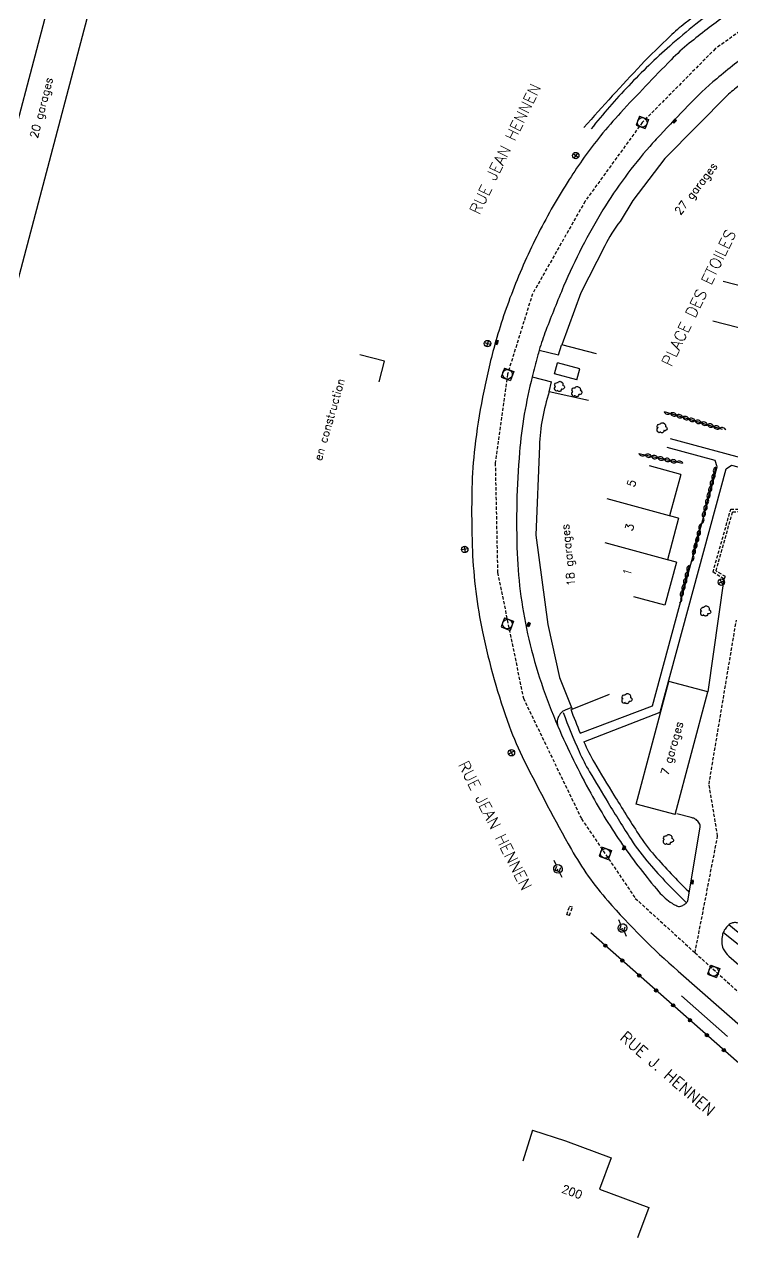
# Model space of a CAD drawing. Header units: millimetres. Extents: x 257000 to 258000, y 143000 to 144000.
# Drawn here: x 257369.5 to 257479.4, y 143664.2 to 143852.5 of the extents above; entities that cross this region are included whole.
import ezdxf
from ezdxf.enums import TextEntityAlignment as Align

# ---------------------------------------------------------------- set-up
doc = ezdxf.new("R2010")
doc.units = ezdxf.units.MM
doc.linetypes.add('DASHED', pattern=[0.75, 0.5, -0.25])
doc.layers.get('0').update_dxf_attribs({"linetype": 'CONTINUOUS'})
for name, color, linetype in [('W0001', 6, 'DASHED'), ('W0008', 7, 'CONTINUOUS'), ('W0017', 7, 'CONTINUOUS'), ('W0100', 7, 'CONTINUOUS'), ('W0105', 7, 'CONTINUOUS'), ('W0112', 1, 'DASHED'), ('W0300', 7, 'CONTINUOUS'), ('W0302', 3, 'CONTINUOUS'), ('W0310', 3, 'CONTINUOUS'), ('W0322', 7, 'CONTINUOUS'), ('W0400', 7, 'CONTINUOUS'), ('W0420', 7, 'CONTINUOUS'), ('W0469', 7, 'CONTINUOUS'), ('W0471', 7, 'CONTINUOUS'), ('W0984', 7, 'CONTINUOUS'), ('W0989', 7, 'CONTINUOUS'), ('W0991', 7, 'CONTINUOUS')]:
    doc.layers.add(name, color=color, linetype=linetype)
doc.styles.get("Standard").update_dxf_attribs({"font": 'romans.shx', "width": 0.85})

# ---------------------------------------------------------------- blocks, each defined once
blk = doc.blocks.new('t322o')
at = {"color": 0, "linetype": 'Continuous'}
for radius in [0.25, 0.15]:
    blk.add_circle((0, 0), radius, dxfattribs=at)
blk = doc.blocks.new('T400')
for p, q in [((-0.15, 0.3), (0.15, 0.3)), ((-0.15, -0.25), (-0.15, 0.3)), ((-0.15, 0.15), (0.15, 0.15)), ((-0.15, 0), (0.15, 0)), ((0.15, 0.3), (0.15, -0.25)), ((-0.15, -0.15), (0.15, -0.15)), ((-0.15, -0.25), (-0.15, -0.3)), ((-0.15, -0.3), (0.15, -0.3)), ((0.15, -0.3), (0.15, -0.25))]:
    blk.add_line(p, q)
blk = doc.blocks.new('T420')
for p, q in [((0.75, 0.75), (-0.75, 0.75)), ((-0.75, 0.75), (-0.75, -0.75)), ((0.75, 0.75), (0.75, -0.75)), ((0.75, -0.75), (-0.75, -0.75))]:
    blk.add_line(p, q)
blk.add_ellipse((0, 0), major_axis=(-0.53, 0.53), ratio=1, start_param=3.926991, end_param=10.210176)
blk = doc.blocks.new('t310o')
at = {"color": 0, "linetype": 'Continuous'}
for centre, start, end in [((-0.5, 0.38), 216.8699, 323.1304), ((0.5, -0.37), 36.8699, 143.1303)]:
    blk.add_arc(centre, 0.625, start, end, dxfattribs=at)
blk = doc.blocks.new('T471')
for p, q in [((-0.333334, 0.333334), (-0.333334, -0.333334)), ((-0.333334, 0.333334), (0.333334, 0.333334)), ((-0.333334, 0), (0, 0)), ((0.500001, 0.500001), (1.000002, 1.000002)), ((-0.500001, -0.500001), (-1.000002, -1.000002)), ((-0.333334, -0.333334), (0.333334, -0.333334))]:
    blk.add_line(p, q)
blk.add_ellipse((0, 0), major_axis=(0.471405, 0.471405), ratio=1, start_param=5.4977871438, end_param=11.780972451)
blk = doc.blocks.new('T300')
for p, q in [((-0.8, 0.51), (-0.86, 0.34)), ((-0.86, 0.34), (-0.86, 0.17)), ((-0.86, 0.17), (-0.74, 0.06)), ((-0.69, 0.63), (-0.8, 0.51)), ((-0.8, -0.06), (-0.74, 0.06)), ((-0.74, 0.06), (-0.69, 0.11)), ((-0.57, 0.69), (-0.69, 0.63)), ((-0.46, 0.69), (-0.57, 0.69)), ((-0.29, 0.63), (-0.46, 0.69)), ((-0.29, 0.63), (-0.17, 0.74)), ((-0.23, 0.57), (-0.29, 0.63)), ((-0.17, 0.74), (-0.06, 0.8)), ((-0.06, 0.8), (0.06, 0.8)), ((0.06, 0.8), (0.23, 0.74)), ((0.23, 0.74), (0.34, 0.63)), ((0.34, 0.63), (0.4, 0.51)), ((0.46, 0.46), (0.34, 0.46)), ((0.4, 0.51), (0.4, 0.46)), ((0.57, 0.4), (0.46, 0.46)), ((0.57, 0.4), (0.69, 0.29)), ((0.69, 0.29), (0.74, 0.17)), ((0.74, 0.06), (0.69, -0.17)), ((0.74, 0.17), (0.74, 0.06)), ((-0.8, -0.17), (-0.8, -0.06)), ((-0.8, -0.23), (-0.8, -0.17)), ((-0.74, -0.34), (-0.8, -0.23)), ((-0.69, -0.4), (-0.74, -0.34)), ((-0.51, -0.46), (-0.69, -0.4)), ((-0.4, -0.46), (-0.51, -0.46)), ((-0.4, -0.46), (-0.34, -0.46)), ((-0.34, -0.46), (-0.34, -0.4)), ((-0.34, -0.51), (-0.34, -0.46)), ((-0.29, -0.63), (-0.34, -0.51)), ((-0.17, -0.74), (-0.29, -0.63)), ((-0.06, -0.8), (-0.17, -0.74)), ((0.06, -0.8), (-0.06, -0.8)), ((0.17, -0.74), (0.06, -0.8)), ((0.23, -0.69), (0.17, -0.74)), ((0.29, -0.46), (0.23, -0.46)), ((0.29, -0.63), (0.23, -0.69)), ((0.46, -0.4), (0.29, -0.46)), ((0.34, -0.51), (0.29, -0.63)), ((0.34, -0.51), (0.34, -0.46)), ((0.57, -0.34), (0.46, -0.4)), ((0.63, -0.29), (0.57, -0.34)), ((0.69, -0.17), (0.63, -0.29))]:
    blk.add_line(p, q)
blk = doc.blocks.new('T469')
at = {"color": 0, "linetype": 'Continuous', "flags": 128}
for points in [[(-0.35, 0.35), (0.35, -0.35)], [(-0.35, -0.35), (0.35, 0.35)]]:
    blk.add_lwpolyline(points, dxfattribs=at)
at = {"color": 0, "linetype": 'Continuous'}
blk.add_circle((0, 0), 0.5, dxfattribs=at)

msp = doc.modelspace()

# ---------------------------------------------------------------- linework, layer by layer
at = {"layer": 'W0001'}
for p, q in [((257534.91, 143890.16), (257476.73, 143848.74)), ((257476.73, 143848.74), (257465.39, 143837.31)), ((257465.39, 143837.31), (257456.51, 143825.08)), ((257456.51, 143825.08), (257448.35, 143810.7)), ((257448.35, 143810.7), (257444.47, 143798.23)), ((257444.47, 143798.23), (257442.57, 143784.45)), ((257442.57, 143784.45), (257442.93, 143767.44)), ((257442.93, 143767.44), (257446.93, 143747.97)), ((257475.75, 143734.62), (257480, 143760.09)), ((257446.93, 143747.97), (257455.96, 143729.23)), ((257477.09, 143726.57), (257475.75, 143734.62)), ((257455.96, 143729.23), (257464.31, 143716.9)), ((257473.58, 143708.45), (257477.09, 143726.57)), ((257464.31, 143716.9), (257473.58, 143708.45)), ((257473.58, 143708.45), (257488.11, 143695.32))]:
    msp.add_line(p, q, dxfattribs=at)
at = {"layer": 'W0008', "flags": 128}
for points in [[(257530.01, 143892.94), (257496.09, 143868.58), (257477.35, 143855.29, 0.01425), (257473.72, 143852.56, 0.01225), (257469.66, 143849.16, 0.02209), (257463.28, 143843, 0.02209), (257457.46, 143836.31)], [(257484.93, 143872.22), (257491.21, 143873.41), (257495.25, 143869.7), (257476.68, 143856.22, 0.010646), (257472.03, 143852.69, 0.020289), (257469.71, 143850.69, 0.015597), (257465.21, 143846.22, 0.00753), (257456.34, 143836.53), (257456.34, 143836.53), (257456.34, 143836.53)], [(257482.6, 143848.48, 0.021478), (257476.94, 143844.08, 0.025143), (257472.48, 143839.9, 0.003281), (257468.15, 143835.35, 0.008622), (257466.55, 143833.58, 0.041835), (257459.29, 143823.74, 0.038358), (257453.19, 143811.89, 0.008463), (257450.43, 143805.03, 0.019442), (257449.4, 143801.98, 0.00726), (257449.14, 143801.02, 0.002183), (257448.31, 143797.84, 0.041172), (257446.34, 143786.12, 0.031076), (257445.98, 143770.4, 0.047979), (257447.79, 143757.13, 0.045106), (257452.29, 143743.61, 0.022085), (257457.39, 143733.2, 0.027299), (257462.34, 143725.22, 0.023256), (257467.95, 143717.93, 0.078337), (257470.03, 143716.13, 0.024142), (257470.77, 143715.72, 0.087403), (257470.99, 143715.65, 0.105448), (257471.38, 143715.69, 0.064871), (257471.94, 143715.96, 0.070669), (257472.32, 143716.28, 0.138462), (257472.44, 143716.52), (257474.39, 143727.95, 0.105419), (257474.38, 143728.25, 0.085624), (257474.23, 143728.59, 0.03828), (257474.02, 143728.86, 0.032592), (257473.73, 143729.13, 0.074848), (257473.5, 143729.27, 0.039327), (257473, 143729.44), (257470.73, 143729.99)], [(257453.11, 143745.72, 0.014779), (257455.59, 143739.68, 0.027429), (257457.19, 143736.55, 0.005556), (257460.09, 143731.72, 0.004649), (257463.66, 143726.02, 0.036778), (257466.47, 143722.28, 0.021079), (257472.08, 143716.37)], [(257481.1, 143712.86), (257480.14, 143713.09, 0.095886), (257479.55, 143713.11, 0.105002), (257479.04, 143712.92, 0.072279), (257478.48, 143712.44, 0.066038), (257478.03, 143711.76, 0.065766), (257477.83, 143711.17, 0.039627), (257477.72, 143710.15, 0.125165), (257477.96, 143709.05, 0.097072), (257478.84, 143707.92), (257491.27, 143697.09)]]:
    msp.add_lwpolyline(points, format="xyb", dxfattribs=at)
at = {"layer": 'W0008'}
for points in [[(257527, 143888.8), (257478.25, 143853.85, 0.015162), (257472.69, 143849.6, 0.027762), (257469.86, 143847.02, 0.007372), (257462.03, 143838.82, 0.017542), (257458.91, 143835.21, 0.027382), (257454.05, 143828.45, 0.02382), (257449.29, 143820.14, 0.025674), (257445.28, 143811.18, 0.026719), (257442.34, 143802.21, 0.018279), (257440.6, 143794.67, 0.018058), (257439.4, 143786.92, 0.023736), (257438.95, 143780.56, 0.015629), (257439.03, 143770.87, 0.041877), (257440.59, 143758.25, 0.035098), (257444.74, 143743.66, 0.029745), (257447.08, 143738.23, 0.011307), (257454.38, 143724.5, 0.052071), (257460.05, 143716.5, 0.033096), (257470.94, 143705.61), (257484.84, 143693.44)], [(257454.28, 143746.24, 0.009094), (257455.76, 143742.55, 0.027246)], [(257456.34, 143741.21, 0.031406), (257457.96, 143737.95, 0.006352), (257461, 143732.9, 0.005255), (257464.8, 143726.87, 0.035619), (257467.31, 143723.55, 0.019407), (257472.54, 143717.99)]]:
    msp.add_lwpolyline(points, format="xyb", dxfattribs=at)
at = {"layer": 'W0008', "flags": 128}
for points in [[(257469.71, 143788.26), (257483.89, 143784.41)], [(257455.76, 143742.55), (257466.98, 143746.79), (257477.04, 143783.86), (257477.04, 143783.86), (257476.73, 143784.82), (257469.25, 143786.86)], [(257456.34, 143741.21), (257468.17, 143745.79), (257478.39, 143783.55), (257479.22, 143784.13), (257483.52, 143782.97)], [(257475.6, 143748.94), (257478.09, 143766.48)], [(257472.26, 143716.22), (257472.08, 143716.37)], [(257472.67, 143717.88), (257472.54, 143717.99)], [(257495.19, 143699.35), (257478.85, 143712.79)], [(257494.04, 143698.69), (257477.97, 143711.62)]]:
    msp.add_lwpolyline(points, dxfattribs=at)
at = {"layer": 'W0017'}
msp.add_line((257450.95, 143795.48), (257451.28, 143797.06), dxfattribs=at)
at = {"layer": 'W0017', "flags": 128}
for points in [[(257449.4, 143801.98), (257452.41, 143801.23), (257452.87, 143802.76)], [(257448.31, 143797.84), (257451.28, 143797.06)]]:
    msp.add_lwpolyline(points, dxfattribs=at)
msp.add_lwpolyline([(257454.32, 143746.46), (257453.44, 143746.1, 0.047987), (257452.96, 143745.85, 0.082203), (257452.73, 143745.64, 0.049012), (257452.47, 143745.23, 0.041226), (257452.25, 143744.69, 0.085734), (257452.19, 143744.23, 0.064188), (257452.29, 143743.61)], format="xyb", dxfattribs=at)
at = {"layer": 'W0100'}
for p, q in [((257450.95, 143795.48), (257450.95, 143795.48)), ((257457.06, 143794.14), (257457.06, 143794.14))]:
    msp.add_line(p, q, dxfattribs=at)
at = {"layer": 'W0100', "flags": 128}
for points in [[(257362.39, 143814.51), (257376.52, 143868.05)], [(257368.52, 143812.87), (257382.64, 143866.41)], [(257478.78, 143841.68), (257468.9, 143831.69)], [(257468.9, 143831.69), (257463.91, 143825.17)], [(257468.9, 143831.69), (257463.91, 143825.17)], [(257463.91, 143825.17), (257461.95, 143821.95)], [(257459.56, 143818.16), (257455.86, 143810.84)], [(257487.63, 143810.15), (257477.95, 143812.64)], [(257455.86, 143810.84), (257452.9, 143802.8)], [(257486.04, 143803.97), (257476.36, 143806.47)], [(257458.31, 143801.42), (257452.9, 143802.8)], [(257424.55, 143797.03), (257425.37, 143800.27), (257421.56, 143801.25), (257421.56, 143801.25)], [(257457.06, 143794.14), (257450.95, 143795.48)], [(257449.44, 143787.13), (257448.87, 143773.26)], [(257471.35, 143782.69), (257466.52, 143784)], [(257471.35, 143782.69), (257469.62, 143776.27)], [(257469.62, 143776.27), (257459.96, 143778.88)], [(257471.03, 143775.89), (257469.3, 143769.45)], [(257471.03, 143775.89), (257469.62, 143776.27)], [(257448.87, 143773.26), (257450.71, 143759.4)], [(257469.3, 143769.45), (257459.64, 143772.06)], [(257470.72, 143769.07), (257468.91, 143762.37)], [(257470.72, 143769.07), (257469.3, 143769.45)], [(257468.91, 143762.37), (257464.08, 143763.67)], [(257450.71, 143759.4), (257452.55, 143751.19)], [(257452.55, 143751.19), (257454.5, 143746.28)], [(257464.44, 143731.52), (257469.52, 143750.56)], [(257475.59, 143748.93), (257469.52, 143750.56)], [(257454.5, 143746.28), (257460.3, 143748.58)], [(257470.51, 143729.89), (257475.59, 143748.93)], [(257470.51, 143729.89), (257464.44, 143731.52)], [(257448.33, 143680.9), (257446.83, 143676.13)], [(257448.33, 143680.9), (257453.49, 143679.27)], [(257453.49, 143679.27), (257460.58, 143676.61)], [(257460.58, 143676.61), (257458.77, 143671.79)], [(257458.77, 143671.79), (257466.42, 143668.91)], [(257466.42, 143668.91), (257464.66, 143664.23)]]:
    msp.add_lwpolyline(points, dxfattribs=at)
for points in [[(257480.68, 143843.21, 0.026259), (257478.78, 143841.68)], [(257461.95, 143821.95, 0.042777), (257459.56, 143818.16)], [(257450.95, 143795.48, 0.072185), (257449.44, 143787.13)]]:
    msp.add_lwpolyline(points, format="xyb", dxfattribs=at)
at = {"layer": 'W0105'}
for p, q in [((257451.76, 143798.27), (257452.22, 143799.99)), ((257455.71, 143799.09), (257452.22, 143799.99)), ((257455.24, 143797.36), (257455.71, 143799.09)), ((257455.24, 143797.36), (257451.76, 143798.27))]:
    msp.add_line(p, q, dxfattribs=at)
at = {"layer": 'W0112'}
for p, q in [((257476.37, 143767.51), (257479.12, 143777.28)), ((257476.84, 143767.7), (257479.42, 143776.89)), ((257479.12, 143777.28), (257486.27, 143777.48)), ((257479.42, 143776.89), (257486.28, 143777.08)), ((257478.09, 143766.48), (257476.37, 143767.51)), ((257478.32, 143766.82), (257476.84, 143767.7)), ((257478.09, 143766.48), (257478.32, 143766.82)), ((257453.68, 143714.36), (257454.12, 143715.7)), ((257454.12, 143714.23), (257453.68, 143714.36)), ((257454.12, 143715.7), (257454.55, 143715.57)), ((257454.12, 143714.23), (257454.55, 143715.57))]:
    msp.add_line(p, q, dxfattribs=at)
at = {"layer": 'W0302', "flags": 128}
msp.add_lwpolyline([(257478.6, 143695.46), (257471.46, 143701.75)], dxfattribs=at)
at = {"layer": 'W0310'}
msp.add_line((257474.54, 143775.01), (257473.2, 143769.88), dxfattribs=at)
at = {"layer": 'W0310', "flags": 128}
for points in [[(257468.79, 143792.43), (257477.8, 143789.72)], [(257464.86, 143785.91), (257471.61, 143784.42)], [(257476.8, 143783.8), (257474.82, 143776.05)], [(257472.69, 143768.55), (257471.31, 143763.33)]]:
    msp.add_lwpolyline(points, dxfattribs=at)
at = {"layer": 'W0322'}
msp.add_lwpolyline([(257480.67, 143691.04), (257480.02, 143691.62), (257457.42, 143711.53)], dxfattribs=at)

# ---------------------------------------------------------------- block references
at = {"layer": 'W0300', "rotation": 69.64895427025309}
for p in [(257452.55, 143796.38), (257455.25, 143795.58), (257468.47, 143789.96), (257475.25, 143761.53), (257463.04, 143747.93), (257469.46, 143726.06)]:
    msp.add_blockref('T300', p, dxfattribs=at)
at = {"layer": 'W0310'}
for p, rotation in [((257469.75, 143792.14), 343.225507038648), ((257470.71, 143791.85), 343.225507038648), ((257471.67, 143791.57), 343.225507038648), ((257472.62, 143791.28), 343.225507038648), ((257473.58, 143790.99), 343.225507038648), ((257474.54, 143790.7), 343.225507038648), ((257475.5, 143790.41), 343.225507038648), ((257476.45, 143790.12), 343.225507038648), ((257477.41, 143789.83), 343.225507038648), ((257465.84, 143785.69), 347.5588263708021), ((257466.82, 143785.48), 347.5588263708021), ((257467.79, 143785.26), 347.5588263708021), ((257468.77, 143785.04), 347.5588263708021), ((257469.75, 143784.83), 347.5588263708021), ((257470.72, 143784.61), 347.5588263708021), ((257476.3, 143781.86), 255.7454101929836), ((257476.55, 143782.83), 255.7454101929836), ((257475.81, 143779.92), 255.7454101929836), ((257476.06, 143780.89), 255.7454101929836), ((257475.32, 143777.99), 255.7454101929836), ((257475.56, 143778.96), 255.7454101929836), ((257474.83, 143776.05), 255.7454101929836), ((257475.07, 143777.02), 255.7454101929836), ((257474.29, 143774.05), 255.3803653519763), ((257473.79, 143772.11), 255.3803653519763), ((257474.04, 143773.08), 255.3803653519763), ((257473.28, 143770.18), 255.3803653519763), ((257473.53, 143771.14), 255.3803653519763), ((257472.18, 143766.62), 255.2451963723112), ((257472.43, 143767.59), 255.2451963723112), ((257471.67, 143764.69), 255.2451963723112), ((257471.92, 143765.65), 255.2451963723112), ((257471.41, 143763.72), 255.2451963723112)]:
    msp.add_blockref('t310o', p, dxfattribs=dict(at, rotation=rotation))
at = {"layer": 'W0322', "rotation": 138.6239675915195}
for p in [(257459.66, 143709.55), (257462.29, 143707.24), (257464.92, 143704.92), (257467.54, 143702.61), (257470.17, 143700.29), (257472.79, 143697.98), (257475.42, 143695.67), (257478.05, 143693.35)]:
    msp.add_blockref('t322o', p, dxfattribs=at)
at = {"layer": 'W0400'}
for p, rotation in [((257470.39, 143837.51), 315.8523396349404), ((257442.79, 143803.2), 343.7545590033797), ((257447.75, 143759.37), 159.6489542702531), ((257462.55, 143724.71), 159.6489542702531), ((257473.12, 143719.41), 170.339493234138)]:
    msp.add_blockref('T400', p, dxfattribs=dict(at, rotation=rotation))
at = {"layer": 'W0420', "rotation": 69.64895427025309}
for p in [(257465.39, 143837.31), (257444.47, 143798.23), (257444.46, 143759.45), (257459.65, 143723.87), (257476.46, 143705.57)]:
    msp.add_blockref('T420', p, dxfattribs=at)
at = {"layer": 'W0469'}
for p, rotation in [((257455.06, 143832.16), 189.0043663579592), ((257441.36, 143802.98), 207.4364539389014), ((257437.83, 143771.05), 235.5114196957565), ((257477.66, 143765.97), 250.4820727707626), ((257445.08, 143739.5), 252.9088781242854)]:
    msp.add_blockref('T469', p, dxfattribs=dict(at, rotation=rotation))
at = {"layer": 'W0471', "rotation": 69.64895427025309}
for p in [(257452.31, 143721.47), (257462.32, 143712.3)]:
    msp.add_blockref('T471', p, dxfattribs=at)

# ---------------------------------------------------------------- texts
at = {"layer": 'W0984'}
for s, rotation, p in [('20 garages', 75.4587, (257372.32, 143839.53)), ('27 garages', 52.6823, (257473.88, 143826.92)), ('18 garages', 95.8761, (257454.09, 143770.19)), ('7 garages', 74.0996, (257470.19, 143740.12))]:
    msp.add_text(s, height=1.25, rotation=rotation, dxfattribs=at).set_placement(p, align=Align.MIDDLE)
at = {"layer": 'W0989'}
for s, rotation, p in [('RUE JEAN HENNEN', 64.1506, (257444.11, 143833.2)), ('PLACE DES ETOILES', 64.1506, (257474.16, 143810.08)), ('RUE JEAN HENNEN', 296.9189, (257442.55, 143728.19)), ('RUE J. HENNEN', 319.1457, (257469.33, 143689.71))]:
    msp.add_text(s, height=1.75, rotation=rotation, dxfattribs=at).set_placement(p, align=Align.MIDDLE)
at = {"layer": 'W0991'}
for s, rotation, p in [('en construction', 74.0866, (257416.78, 143791.22)), ('5', 74.0996, (257463.73, 143781.31)), ('3', 74.0996, (257463.41, 143774.5)), ('1', 74.0996, (257463.06, 143767.54)), ('200', 339.835, (257454.5, 143671.36))]:
    msp.add_text(s, height=1.25, rotation=rotation, dxfattribs=at).set_placement(p, align=Align.MIDDLE)

doc.saveas('drawing.dxf')
